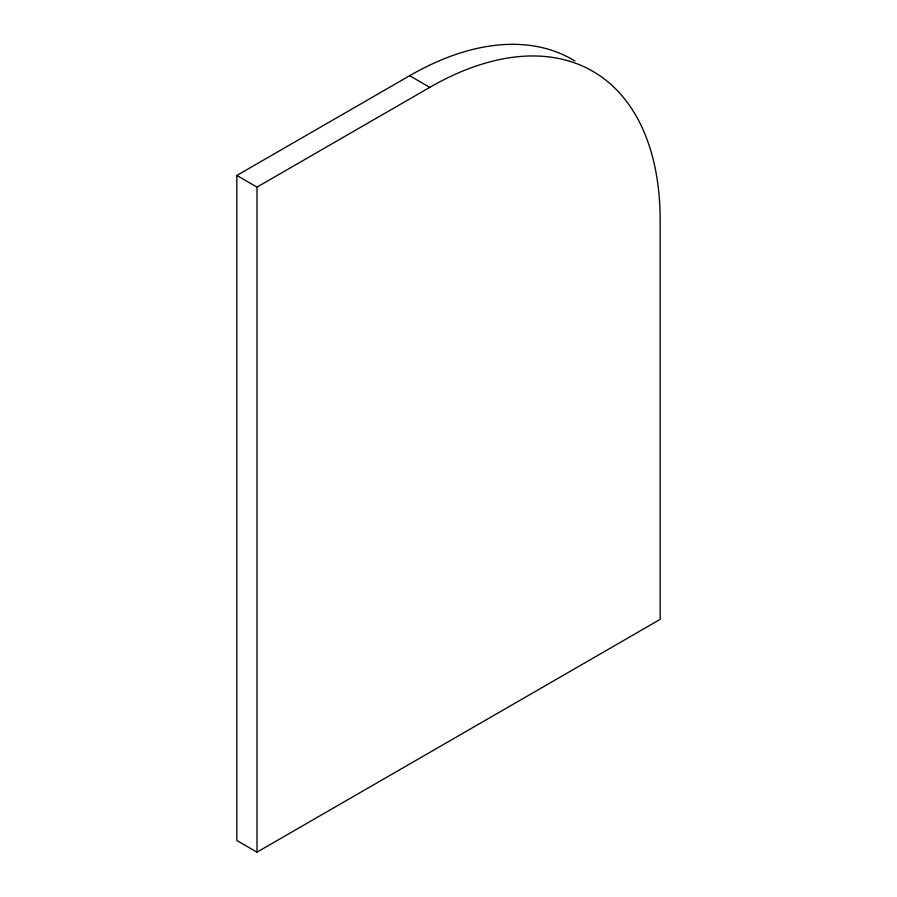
<?xml version="1.0" encoding="UTF-8"?>
<svg xmlns="http://www.w3.org/2000/svg" width="897" height="897" viewBox="0 0 897 897"><rect width="100%" height="100%" fill="white"/><g stroke="black" fill="none" stroke-linecap="round" stroke-linejoin="round"><path stroke-width="1.35" d="M409.626 75.718L429.786 87.357A325.802 188.101 -60 0 1 660.158 220.359L660.158 619.39L257.002 852.15L236.842 840.511L236.842 175.464L409.626 75.718A325.802 188.101 -60 0 1 574.876 60.974M236.842 175.464L257.002 187.103L429.786 87.357M257.002 187.103L257.002 852.15"/></g></svg>
